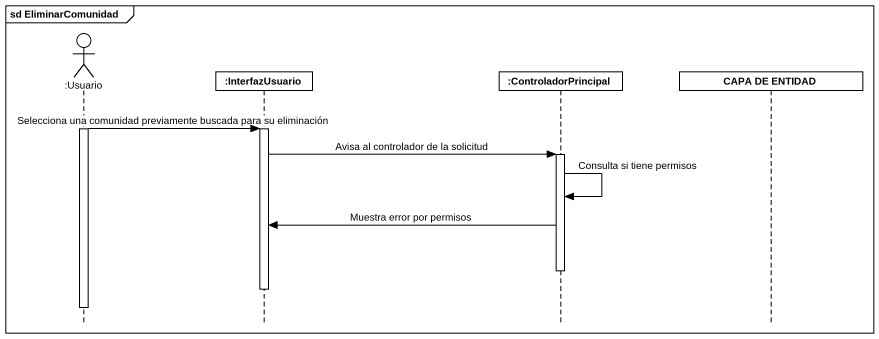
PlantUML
@startuml
mainframe sd EliminarComunidad
hide footbox
actor ":Usuario" as Usuario
participant ":InterfazUsuario" as InterfazUsuario
participant ":ControladorPrincipal" as ControladorPrincipal
participant "CAPA DE ENTIDAD" as CAPA_DE_ENTIDAD

activate Usuario
Usuario -> InterfazUsuario : Selecciona una comunidad previamente buscada para su eliminación
activate InterfazUsuario
InterfazUsuario -> ControladorPrincipal : Avisa al controlador de la solicitud
activate ControladorPrincipal
ControladorPrincipal -> ControladorPrincipal : Consulta si tiene permisos
ControladorPrincipal -> InterfazUsuario : Muestra error por permisos
deactivate ControladorPrincipal
deactivate InterfazUsuario
deactivate Usuario
@enduml
